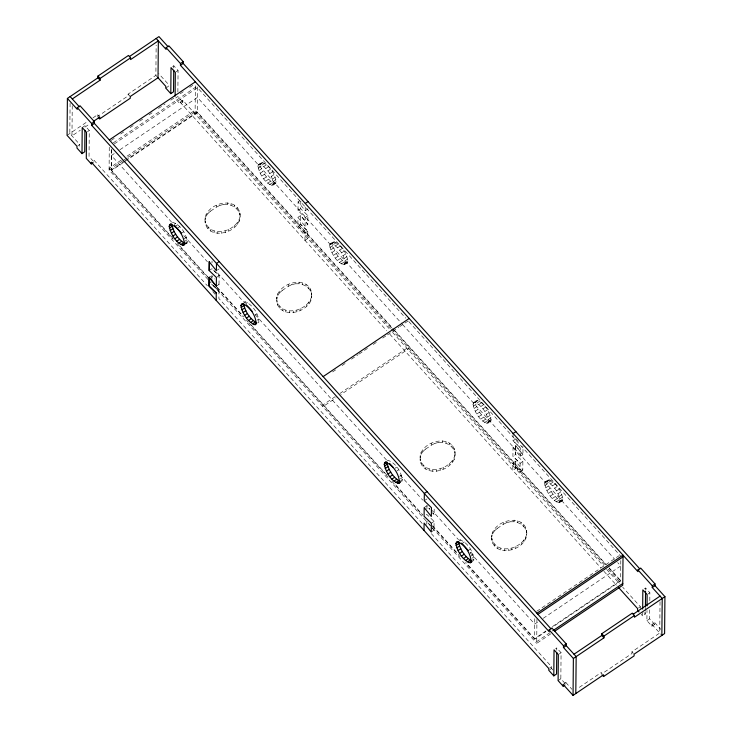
<?xml version="1.0" encoding="UTF-8"?>
<svg xmlns="http://www.w3.org/2000/svg" width="732" height="732" viewBox="0 0 732 732"><rect width="100%" height="100%" fill="white"/><g stroke="black" fill="none" stroke-linecap="round" stroke-linejoin="round"><path stroke-width="0.55" stroke-dasharray="3.66 2.75" d="M70.089 103.285L69.824 133.489L79.733 144.469L79.724 146.217M72.239 105.664L71.974 135.877L80.31 130.241M82.222 127.588L84.967 125.73L89.267 130.488L89.039 156.529L94.053 162.083L94.071 160.335L207.403 285.782M92.982 117.852L97.621 114.723L97.603 116.47L128.109 95.865L128.118 94.117L155.879 75.369L156.145 45.164M207.961 279.459L109.095 170.034L109.26 147.233M111.41 149.612L111.227 170.693L122.61 162.998M172.99 238.385L111.273 170.08L111.474 146.867M173.749 68.021L173.768 65.752L171.023 67.609M177.876 92.022L178.068 70.519L173.768 65.752M182.872 100.357L182.854 102.105L180.109 103.962L180.127 102.215L182.872 100.357L389.497 328.988M390.586 328.302L195.115 111.941L195.362 83.567M205.143 222.784L205.161 221.037C209.791 238.897 236.628 231.66 240.069 216.727C238.961 235.301 202.746 241.423 205.125 217.752C208.904 200.495 242.201 195.627 240.05 218.475M205.125 217.752L205.106 219.499L206.067 214.577M206.168 225.95L206.177 224.193M206.058 216.324L207.915 213.47L207.934 211.722M208.089 228.777L208.108 227.03M207.915 213.47L210.569 211.136L210.587 209.389M210.798 231.083L210.816 229.326M211.841 277.693L211.859 275.507L214.769 279.038M211.859 280.411L211.905 275.47L209.16 277.327M212.015 262.889L212.033 260.912M214.101 232.703L214.119 230.946M210.569 211.136L216.672 207.01L216.69 205.262M217.779 233.526L217.797 231.779M218.996 291.18L211.777 284.245L218.996 291.18L218.895 298.491L422.95 524.286M219.014 284.409L219.133 275.635L211.96 268.671L209.215 270.529M216.672 207.01L219.939 205.353L219.957 203.606M221.567 233.499L221.586 231.751M219.939 205.353L223.589 204.475L223.608 202.727M225.227 232.63L225.236 230.882M240.032 213.451L240.014 215.199C238.907 209.187 233.243 205.097 227.387 204.457L227.405 202.709M228.494 230.964L228.503 229.217M231.056 205.28L231.074 203.533M234.359 206.9L234.377 205.152M234.588 226.847L234.606 225.099M237.067 209.206L237.086 207.458M237.241 224.504L237.26 222.757M238.998 212.033L239.016 210.285M239.108 221.659L239.126 219.902M276.788 297.082L276.778 298.83L277.739 293.907C286.185 277.437 317.368 277.519 310.78 300.98C302.334 317.45 271.151 317.368 277.739 293.907M276.815 302.115L276.833 300.358C281.463 318.228 308.3 310.99 311.74 296.057L311.722 297.805M277.831 305.271L277.849 303.524M277.721 295.655L279.587 292.8L279.597 291.052M279.761 308.099L279.78 306.351M279.587 292.8L282.241 290.458L282.259 288.71M282.47 310.405L282.488 308.657M285.773 312.024L285.791 310.277M282.241 290.458L288.344 286.34L288.353 284.592M289.442 312.848L289.46 311.1M288.344 286.34L291.611 284.684L291.62 282.927M293.239 312.829L293.257 311.082M291.611 284.684L295.261 283.806L295.28 282.058M296.89 311.951L296.908 310.203M304.951 240.37L305.061 233.06L297.833 226.124L297.961 217.349L300.706 215.501L307.861 224.404L305.116 226.252L297.915 217.386M311.704 292.773L311.686 294.529C310.578 288.518 304.905 284.428 299.049 283.787L299.068 282.03M300.834 201.044L300.715 208.73L307.934 215.656L307.815 224.431L300.66 215.528L300.587 224.276L307.806 231.202L300.623 224.239L297.878 226.096M300.157 310.295L300.175 308.547M302.728 284.611L302.746 282.863M305.07 226.289L305.189 217.514L297.97 210.578L298.098 201.803L299.891 200.595M305.207 210.743L305.253 205.207M306.031 286.23L306.049 284.483M306.26 306.177L306.278 304.421M304.997 240.343L307.696 238.522L307.806 231.202M308.739 288.536L308.758 286.779M308.913 303.835L308.931 302.087M310.67 291.363L310.679 289.616M310.78 300.98L310.789 299.232M420.131 455.734L420.113 457.482L421.074 452.559C429.519 436.089 460.703 436.171 454.115 459.641C445.669 476.111 414.486 476.029 421.074 452.559M420.15 460.767L420.168 459.019C424.798 476.889 451.635 469.642 455.075 454.709L455.057 456.466M421.165 463.932L421.184 462.176M421.056 454.307L422.922 451.452L422.94 449.704M423.096 466.76L423.114 465.012M422.922 451.452L425.576 449.119L425.594 447.371M425.804 469.066L425.823 467.309M426.765 524.377L426.838 521.23L430.37 525.713M426.902 508.996L426.976 505.684L429.84 509.243M429.108 470.685L429.126 468.928M425.576 449.119L431.679 445.001L431.688 443.244M432.786 471.509L432.795 469.761M431.249 531.99L433.994 530.133L434.076 521.385L426.848 514.459L424.148 516.28M434.085 514.614L432.658 512.839L434.131 514.587L434.195 506.828M431.679 445.001L434.945 443.336L434.954 441.588M436.574 471.481L436.592 469.734M434.945 443.336L438.596 442.467L438.614 440.71M440.225 470.612L440.243 468.864M455.039 451.434L455.02 453.181C453.913 447.17 448.249 443.08 442.393 442.439L442.403 440.691M443.491 468.947L443.51 467.199M446.062 443.263L446.081 441.515M449.366 444.882L449.384 443.135M449.594 464.829L449.613 463.082M452.074 447.188L452.092 445.44M452.248 462.487L452.266 460.739M454.005 450.015L454.014 448.268M454.115 459.641L454.133 457.884M491.822 540.097L491.831 538.34C496.461 556.21 523.298 548.973 526.738 534.04C525.631 552.614 489.415 558.726 491.794 535.065C495.573 517.808 528.87 512.94 526.729 535.787M491.794 535.065L491.776 536.812L492.737 531.889M492.837 543.254L492.846 541.506M492.728 533.637L494.585 530.782L494.603 529.035M494.768 546.09L494.777 544.333M494.585 530.782L497.248 528.44L497.257 526.692M497.476 548.387L497.486 546.639M500.779 550.007L500.789 548.259M497.248 528.44L503.342 524.322L503.36 522.575M504.449 550.839L504.467 549.082M503.342 524.322L506.608 522.666L506.626 520.909M508.246 550.812L508.255 549.064M506.608 522.666L510.268 521.788L510.277 520.04M511.897 549.942L511.915 548.186M513.031 447.563L520.187 456.466L522.886 454.645L515.731 445.742L515.657 454.481L522.877 461.416L520.086 463.301L512.912 456.338L513.031 447.563L515.776 445.706L522.932 454.609L523.014 445.87M513.105 433.509L513.041 440.792L520.223 447.755L522.062 446.511M526.701 530.755L526.692 532.512C525.585 526.5 519.912 522.41 514.056 521.77L514.074 520.013M515.529 468.572L515.639 461.252L512.894 463.109L512.784 470.42L515.529 468.572L515.639 461.252L522.794 470.154L522.877 461.416M515.776 445.706L515.703 454.453L512.912 456.338M515.163 548.277L515.172 546.529M517.734 522.593L517.744 520.845M520.187 456.466L520.26 447.719L513.086 440.765L515.831 438.907M521.038 524.213L521.047 522.465M521.266 544.16L521.276 542.403M523.746 526.518L523.755 524.762M523.92 541.817L523.929 540.07M525.668 529.346L525.686 527.598M525.777 538.962L525.796 537.215M534.772 618.668L534.589 639.219L545.935 631.56M550.894 633.775L536.721 643.355L536.931 619.418M552.971 670.045L551.535 668.453L551.553 666.706L431.322 533.628M556.759 650.236L556.778 647.976L554.947 649.211M563.137 684.429L565.882 682.572L565.873 684.319L560.849 678.765L561.078 652.734L556.778 647.976M620.791 560.575L620.644 581.098L552.55 627.095M660.026 601.695L659.752 633.015L631.954 651.791L631.936 653.539L601.439 674.135L601.448 672.388L577.392 688.638M640.335 608.484L640.354 606.727L622.74 587.238M645.377 611.769L645.35 614.029L642.605 615.887L642.641 612.492M645.386 610.634L645.414 607.24M645.56 590.257L645.578 587.997L643.748 589.233M651.928 626.199L651.938 624.451L654.683 622.593L654.673 624.341L651.928 626.199L646.905 620.644L646.997 610.461M654.673 624.341L649.65 618.796L649.732 609.738M649.815 600.679L649.879 592.755L645.578 587.997M185.114 243.546L187.154 242.942C187.154 234.707 180.886 224.953 172.972 222.409L172.185 223.068M257.957 166.292L258.24 164.947L261.772 162.431C269.687 164.975 275.964 174.728 275.955 182.963L272.414 185.48C264.536 183.174 259.549 173.978 257.957 166.292L260.702 164.435L261.772 162.431M272.414 185.48L273.21 184.821C273.21 176.586 266.942 166.832 259.027 164.288M329.675 245.586L329.949 244.25L333.481 241.725C341.396 244.278 347.673 254.031 347.663 262.266L344.132 264.783C336.253 262.477 331.257 253.281 329.675 245.586L332.42 243.738L333.481 241.725M344.132 264.783L344.918 264.115C344.928 255.88 338.651 246.126 330.736 243.582M387.228 461.023L388.015 460.355C395.93 462.908 402.207 472.662 402.197 480.897L401.411 481.555M473.009 404.247L474.071 402.234C481.985 404.787 488.262 414.541 488.253 422.776L487.466 423.435C479.588 421.129 474.601 411.933 473.009 404.247L475.754 402.39L476.816 400.386C484.73 402.929 491.007 412.683 490.998 420.918L487.466 423.435M459.641 539.713C467.556 542.266 473.833 552.019 473.824 560.255L473.037 560.913M544.626 483.596L544.91 482.26L548.442 479.744C556.357 482.287 562.634 492.041 562.624 500.276L559.092 502.793C551.214 500.487 546.218 491.291 544.626 483.596L547.371 481.748L548.442 479.744M559.092 502.793L559.879 502.134C559.889 493.899 553.612 484.145 545.697 481.592M258.076 322.904L258.863 322.236C258.872 314.01 252.595 304.256 244.68 301.703L244.003 302.279L216.553 271.892M67.079 135.347L87.428 121.604M84.949 127.112L89.579 123.983M87.437 131.723L89.267 130.488M176.238 71.754L178.068 70.519M77.903 145.705L79.733 144.469M165.78 88.096L168.525 86.239L168.543 84.491L158.624 73.52M111.2 140.416L114.979 137.854M120.652 134.029L124.44 131.467M130.113 127.642L133.892 125.081M139.574 121.256L143.353 118.694M149.026 114.869L152.805 112.307M158.487 108.482L165.103 104.008M170.776 100.174L174.564 97.621M180.237 93.788L184.016 91.235M189.689 87.401L193.477 84.848M113.35 142.795L197.512 85.946L197.283 112.563L127.331 159.814M114.32 143.875L197.503 87.694L405.72 318.164M114.238 153.592L111.401 155.504L171.599 222.125M119.911 149.758L197.411 97.411L401.804 323.635M121.402 159.988L109.077 168.305L173.155 239.172M127.075 156.154L195.133 110.184L392.087 328.192M109.095 170.034L123.278 160.454M124.22 159.814L127.057 157.902M128.008 157.261L195.115 111.941M111.273 170.08L124.504 161.141M125.456 160.5L197.283 111.987L394.026 329.739M123.552 162.367L126.389 160.445M258.24 164.947L260.985 163.099M260.272 164.343L263.017 162.486M174.006 224.477L175.836 223.242M261.891 165.121L264.636 163.263M258.204 168.214L260.958 166.365L260.702 164.435M174.966 226.536L177.711 224.678M263.767 166.557L266.512 164.709M258.972 170.602L261.717 168.744L260.958 166.365M176.979 228.549L179.724 226.691M265.78 168.57L268.525 166.713M260.189 173.274L262.934 171.416L261.717 168.744M267.784 171.004L270.529 169.156M261.791 176.055L264.536 174.198L262.934 171.416M180.85 233.691L183.595 231.834M269.651 173.713L272.396 171.855M263.657 178.764L266.402 176.906L272.304 182.799L275.168 183.631M271.252 176.494L273.997 174.637M265.67 181.197L268.415 179.34M183.668 239.144L186.413 237.287M272.478 179.166L275.223 177.318M267.674 183.21L270.419 181.353M184.437 241.523L187.182 239.675M273.237 181.554L275.982 179.697M269.559 184.647L272.304 182.799M184.684 243.454L187.429 241.597M273.484 183.476L276.229 181.627M271.169 185.425L273.914 183.567M185.324 244.177L187.154 242.942M273.21 184.821L275.955 182.963M298.015 210.551L300.76 208.693M217.349 270.081L219.152 268.864M307.998 208.858L305.253 210.715L298.052 201.84M216.388 277.492L219.133 275.635L211.914 268.699M305.189 217.514L307.934 215.656M216.315 286.23L219.06 284.373L217.587 282.625M305.061 233.06L307.76 231.23M329.949 244.25L332.694 242.393M244.095 302.993L245.925 301.758M331.98 243.637L334.725 241.789M245.714 303.771L247.544 302.536M333.6 244.415L336.345 242.557M329.922 247.517L332.667 245.659L332.42 243.738M335.476 245.861L338.221 244.003M330.681 249.896L333.426 248.038L332.667 245.659M337.489 247.864L340.234 246.016M331.907 252.567L334.652 250.719L333.426 248.038M339.502 250.307L342.247 248.45M333.508 255.349L336.253 253.501L334.652 250.719M341.368 253.007L344.113 251.158M335.375 258.057L338.12 256.2L344.013 262.093L346.877 262.925M255.075 315.153L256.905 313.918M342.96 255.788L345.705 253.94M337.379 260.491L340.124 258.643M344.186 258.469L346.931 256.612M339.392 262.504L342.137 260.647M257.06 320.204L258.89 318.969M344.946 260.848L347.691 258.991M341.268 263.95L344.013 262.093M345.202 262.779L347.947 260.921M342.887 264.719L345.632 262.87M344.918 264.115L347.663 262.266M332.612 371.938L336.391 369.385M342.064 365.552L345.843 362.999M351.516 359.174L358.131 354.7M359.083 354.059L367.583 348.313M373.256 344.488L377.035 341.935M382.708 338.102L386.487 335.549M387.438 334.908L398.775 327.25M399.718 326.609L408.227 320.872M335.21 396.643L322.922 404.942L322.913 406.69L336.144 397.76M339.941 393.45L408.941 346.849L408.923 348.597L340.865 394.566M473.284 402.902L476.816 400.386M475.315 402.298L478.069 400.441M476.935 403.067L479.68 401.218M473.256 406.168L476.001 404.311L475.754 402.39M478.81 404.512L481.555 402.655M474.016 408.548L476.761 406.699L476.001 404.311M480.823 406.525L483.568 404.668M475.242 411.228L477.987 409.371L476.761 406.699M394.951 468.315L396.781 467.08M482.836 408.959L485.581 407.111M476.843 414.01L479.588 412.153L477.987 409.371M396.817 471.024L398.647 469.788M484.703 411.668L487.448 409.81M478.71 416.709L481.455 414.861L487.347 420.744L490.211 421.586M486.295 414.449L489.049 412.592M480.714 419.152L483.459 417.295M399.635 476.477L401.465 475.242M487.521 417.121L490.266 415.264M482.727 421.156L485.472 419.308M400.395 478.856L402.225 477.621M488.281 419.5L491.026 417.652M484.602 422.602L487.347 420.744M400.651 480.787L402.481 479.552M488.537 421.431L491.282 419.573M486.222 423.38L488.967 421.522M488.253 422.776L490.998 420.918M424.286 500.734L427.031 498.885M424.231 507.541L426.93 505.711L429.794 509.28M431.331 523.243L434.076 521.385M522.749 470.191L520.049 472.012L512.848 463.136L520.049 472.012L520.132 463.265L512.949 456.301M544.91 482.26L547.655 480.402M458.141 541.625L460.885 539.777M546.941 481.656L549.686 479.799M548.561 482.425L551.306 480.576M544.883 485.526L547.628 483.669L547.371 481.748M461.636 543.849L464.381 541.991M550.437 483.87L553.182 482.013M545.642 487.905L548.387 486.057L547.628 483.669M552.45 485.883L555.195 484.026M546.868 490.586L549.613 488.729L548.387 486.057M554.453 488.317L557.198 486.469M548.46 493.368L551.205 491.511L549.613 488.729M467.519 550.995L470.264 549.146M556.32 491.026L559.065 489.168M550.327 496.067L553.072 494.219L558.973 500.102L561.837 500.944M470.036 553.163L471.866 551.928M557.921 493.807L560.666 491.95M552.34 498.51L555.085 496.653M470.347 556.457L473.092 554.6M559.147 496.479L561.892 494.622M554.353 500.514L557.098 498.666M472.021 558.214L473.851 556.979M559.907 498.858L562.652 497.01M556.229 501.96L558.973 500.102M471.353 560.767L474.098 558.909M560.154 500.789L562.899 498.931M557.848 502.738L560.593 500.88M559.879 502.134L562.624 500.276M536.712 611.321L618.988 555.753M537.553 622.154L534.717 624.067L469.962 552.376M543.226 618.32L620.736 565.973L617.68 562.579M545.935 630.975L534.598 638.633L466.019 562.734M552.55 626.51L620.608 580.54L609.134 567.831M549.97 632.668L536.739 641.598L465.461 562.716M559.248 653.969L561.078 652.734M648.049 593.991L649.879 592.755M549.723 667.941L551.553 666.706M638.524 607.963L640.354 606.727M549.705 669.688L551.535 668.453M558.104 680.623L560.849 678.765M646.905 620.644L649.65 618.796M223.589 204.475L227.387 204.457M295.261 283.806L299.049 283.787M438.596 442.467L442.393 442.439M510.268 521.788L514.056 521.77M515.786 438.935L518.229 441.231M408.785 321.549L620.827 556.256M402.573 324.486L614.615 559.193M394.795 330.59L606.069 564.445M392.855 329.043L605.364 564.262M609.17 568.48L622.795 583.477M391.355 329.144L605.108 565.745M608.173 569.139L620.434 582.709M392.553 332.365L603.598 566.046M606.654 569.432L619.675 583.843M654.683 622.593L660.786 629.346M182.854 102.105L177.839 96.551L175.094 98.408L180.109 103.962M643.922 612.446L645.35 614.029M155.879 75.369L158.03 77.748M180.127 102.215L386.752 330.837M389.808 334.222L600.853 567.895M603.909 571.289L616.93 585.701M651.938 624.451L661.902 635.394M641.177 614.304L642.605 615.887M128.118 94.117L130.269 96.496M631.954 651.791L633.39 653.374M97.621 114.723L99.772 117.102M183.787 235.622L207.403 261.763M255.093 314.55L386.569 460.08M399.901 474.839L422.712 500.084M431.093 509.362L458.525 539.731M179.852 245.979L208.044 277.181M217.212 287.337L243.262 316.169M250.92 324.642L388.052 476.431M395.719 484.913L422.529 514.596M432.484 525.622L458.406 554.298M176.979 243.399L207.54 277.236M216.709 287.383L243.454 316.983M246.51 320.369L248.038 322.062M248.807 322.904L388.061 477.044M391.895 481.29L422.547 515.218M432.511 526.244L460.099 556.778M208.721 280.301L431.724 527.141M432.493 527.992L536.721 643.355M212.765 291.711L215.062 294.255M565.882 682.572L571.985 689.324M431.084 526.601L433.994 530.133M551.205 491.511L553.072 494.219M479.588 412.153L481.455 414.861M336.253 253.501L338.12 256.2M264.536 174.198L266.402 176.906"/><path stroke-width="1.1" d="M173.731 70.281L173.539 91.793L170.794 93.65L165.78 88.096L165.798 86.349L158.03 77.748L158.35 40.836L130.598 59.585L130.607 57.828L128.457 55.449L97.96 76.055L97.942 77.802L67.399 98.427L67.079 135.347L76.988 146.318L76.979 148.065L81.993 153.619L84.738 151.771L84.93 130.259M551.105 628.944L94.391 123.415L94.41 121.668L80.072 105.801L77.327 107.659L77.318 109.407L67.399 98.427M81.993 153.619L82.222 127.588L86.522 132.346L86.294 158.387L91.308 163.931L93.138 162.696M91.308 163.931L91.326 162.184L548.808 668.563L548.79 670.311L553.804 675.865L556.549 674.007L556.741 652.496M424.029 530.371L424.093 523.078L431.249 531.99L431.331 523.243L424.103 516.316L424.185 507.569L431.34 516.472L431.459 507.697L424.24 500.77L424.35 493.45L91.646 125.273L91.665 123.516L77.327 107.659M158.03 77.748L130.269 96.496L130.259 98.244L99.753 118.849L99.772 117.102L93.284 121.485M72.294 98.957L100.092 80.181L100.11 78.434L97.96 76.055M513.105 433.509L515.895 431.624L183.192 63.437L183.21 61.689L168.872 45.823L166.127 47.681L166.118 49.428L156.2 38.457M170.794 93.65L171.023 67.609L175.323 72.367L175.113 96.139M602.152 674.931L603.589 676.514L634.086 655.918L634.104 654.17L664.601 633.573L664.921 596.653L655.012 585.682L655.021 583.935L640.692 568.069L637.947 569.917L637.929 571.665L180.447 65.294L180.465 63.547L166.127 47.681M209.114 277.355L209.032 286.102L216.215 293.065L209.078 286.075L209.16 277.327L216.315 286.23L216.388 277.492L209.169 270.556L209.288 261.782L209.169 270.556M216.196 300.321L216.251 293.029M575.8 693.543L576.166 656.595L566.211 645.651L566.22 643.904L551.891 628.038L549.146 629.895L549.128 631.643L424.304 493.478L427.095 491.593M553.804 675.865L554.033 649.824L558.333 654.582L558.104 680.623L563.128 686.177L564.958 684.942M563.128 686.177L563.137 684.429L573.055 695.4L603.598 674.767L603.589 676.514M573.055 695.4L573.376 658.48L563.466 647.509L563.475 645.761L549.146 629.895M573.376 658.48L603.927 637.856L601.777 635.467L601.786 633.72L632.292 613.123L634.443 615.502L634.424 617.25L664.921 596.653M603.927 637.856L603.937 636.099L601.786 633.72M642.669 609.097L642.833 589.855L647.134 594.613L647.033 605.931M645.423 606.105L645.551 591.392M661.856 635.422L662.222 598.474L652.267 587.531L652.276 585.783L637.947 569.917M169.156 226.261L170.227 224.257C178.141 226.81 184.409 236.564 184.409 244.799L183.613 245.458C175.735 243.152 170.748 233.956 169.156 226.261L171.901 224.413C173.274 232.117 178.233 239.721 185.114 243.546L182.369 245.403M240.865 305.564L241.935 303.56C249.85 306.104 256.127 315.858 256.118 324.093L255.331 324.761C247.453 322.446 242.457 313.259 240.865 305.564L243.619 303.707C244.982 311.411 249.951 319.015 256.831 322.849L254.086 324.697M384.209 464.216L385.27 462.212C393.185 464.765 399.462 474.519 399.452 482.745L398.666 483.413C390.787 481.107 385.791 471.911 384.209 464.216L386.954 462.368C388.326 470.063 393.285 477.667 400.166 481.5L397.421 483.358M455.826 543.574L456.896 541.57C464.811 544.123 471.088 553.877 471.079 562.103L470.292 562.771C462.404 560.465 457.418 551.269 455.826 543.574L458.571 541.726C459.943 549.421 464.902 557.025 471.792 560.858L469.047 562.716M129.372 56.574L158.945 36.6L168.095 46.729M100.11 78.434L130.607 57.828M91.665 123.516L94.41 121.668M180.465 63.547L183.21 61.689M91.646 125.273L94.391 123.415M180.447 65.294L183.192 63.437M109.324 139.94L195.38 81.819M169.44 224.925L171.27 223.69M169.403 228.192L172.148 226.334M170.172 230.571L172.917 228.723M171.389 233.252L174.134 231.394M172.99 236.033L175.735 234.176M174.857 238.733L177.602 236.884M176.87 241.176L179.615 239.318M178.873 243.18L181.618 241.331M180.758 244.625L183.503 242.768M219.261 261.544L216.471 263.428L216.407 270.721L209.251 261.809M305.317 203.423L308.016 201.602M241.121 307.486L243.866 305.637M241.88 309.874L244.625 308.016M243.106 312.546L245.851 310.688M244.708 315.327L247.453 313.479M246.574 318.036L249.319 316.178M248.578 320.47L251.323 318.621M250.591 322.483L253.336 320.625M252.467 323.919L255.212 322.071M323.132 376.605L409.234 318.447M384.483 462.88L386.313 461.645M384.456 466.147L387.201 464.289M385.215 468.526L387.96 466.668M386.441 471.198L389.186 469.349M388.042 473.988L390.787 472.131M389.909 476.688L392.654 474.83M391.913 479.131L394.658 477.273M393.926 481.134L396.671 479.286M395.802 482.58L398.547 480.723M398.666 483.413L400.495 482.178M456.082 545.505L458.827 543.647M456.841 547.884L459.586 546.026M458.067 550.556L460.812 548.707M459.659 553.346L462.404 551.489M461.526 556.046L464.271 554.188M463.539 558.489L466.284 556.631M465.552 560.492L468.297 558.644M467.428 561.938L470.173 560.081M470.292 562.771L472.122 561.536M536.986 613.233L623.042 555.112L622.74 585.261L554.673 631.222M537.919 614.34L623.033 556.86M552.806 630.746L622.795 583.477M563.475 645.761L566.22 643.904M652.276 585.783L655.021 583.935M563.466 647.509L566.211 645.651M652.267 587.531L655.012 585.682M574.016 654.216L601.777 635.467M633.198 614.249L660.072 596.095M603.937 636.099L634.443 615.502M515.85 431.651L639.905 568.965M618.467 587.393L637.609 608.585L637.59 610.332L639.027 611.925M97.942 77.802L100.092 80.181M98.317 117.266L99.753 118.849M70.144 96.578L79.349 106.771M174.646 225.502L181.499 233.096M246.217 304.732L252.137 311.274M389.552 463.383L393.249 467.474M461.581 543.107L468.434 550.693M209.16 277.327L216.315 286.23"/></g></svg>
